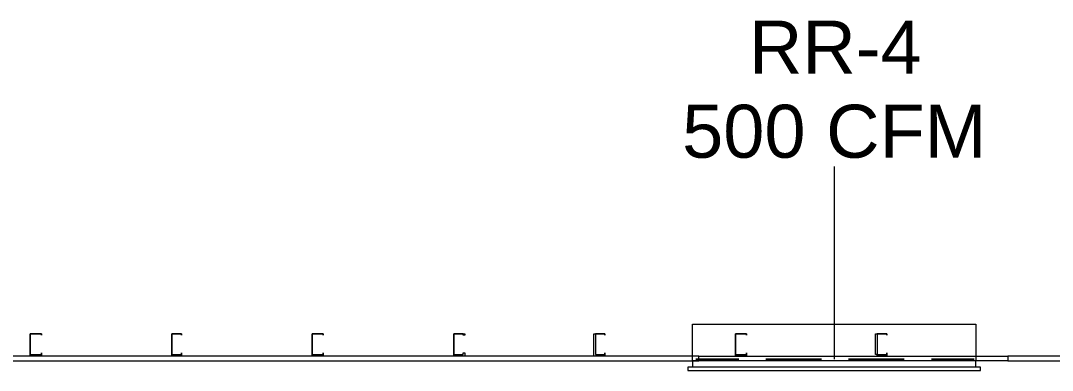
# Model space of a CAD drawing. Header units: metres. Extents: x 39 to 278, y -7 to 151.
# Drawn here: x 100.175 to 103.145, y 23.333 to 24.339 of the extents above; entities that cross this region are included whole.
import ezdxf

# ---------------------------------------------------------------- set-up
doc = ezdxf.new("R2010")
doc.units = ezdxf.units.M
doc.layers.add('HVAC - Ductos', color=5, linetype='Continuous', lineweight=50)
doc.layers.add('PDF_Geometry', color=7, linetype='Continuous', true_color=0xaaaaaa)
doc.layers.add('PDF_Text', color=7, linetype='Continuous')
doc.styles.add('PDF Helvetica', font='')
doc.styles.get('PDF Helvetica').set_extended_font_data('Helvetica')

msp = doc.modelspace()

# ---------------------------------------------------------------- linework, layer by layer
at = {"layer": 'HVAC - Ductos', "lineweight": 0}
for points in [[(102.5171, 23.3649), (102.5171, 23.9195)], [(102.9342, 23.3419), (102.9247, 23.3419), (102.9247, 23.3603), (102.1089, 23.3603), (102.1089, 23.4657), (102.9247, 23.4657), (102.9247, 23.3603), (102.1089, 23.3603), (102.1089, 23.3419), (102.0952, 23.3419), (102.0952, 23.3328), (102.9382, 23.3328), (102.9382, 23.3419), (102.0952, 23.3419)], [(102.1181, 23.3649), (102.1181, 23.3649)], [(102.92, 23.3649), (102.92, 23.3649)], [(102.1181, 23.3328), (102.9153, 23.3328)]]:
    msp.add_lwpolyline(points, dxfattribs=at)
for points in [[(102.1181, 23.3649), (102.2418, 23.3649)], [(102.32, 23.3649), (102.48, 23.3649)], [(102.5583, 23.3649), (102.7182, 23.3649)], [(102.7965, 23.3649), (102.92, 23.3649)]]:
    msp.add_lwpolyline(points, close=True, dxfattribs=at)
at = {"layer": 'PDF_Geometry', "lineweight": 0}
for points in [[(100.2022, 23.374), (100.2022, 23.3786), (100.2022, 23.4382), (100.2343, 23.4382), (100.2343, 23.4336), (100.2343, 23.4382), (100.2022, 23.4382), (100.2022, 23.3786), (100.2343, 23.3786), (100.2343, 23.3832), (100.2343, 23.374)], [(100.6102, 23.374), (100.6102, 23.3786), (100.6102, 23.4382), (100.6376, 23.4382), (100.6376, 23.4336), (100.6376, 23.4382), (100.6102, 23.4382), (100.6102, 23.3786), (100.6376, 23.3786), (100.6376, 23.3832), (100.6376, 23.374)], [(101.018, 23.374), (101.0135, 23.374), (101.0135, 23.3786), (101.0135, 23.4382), (101.018, 23.4382), (101.0455, 23.4382), (101.0455, 23.4336), (101.0455, 23.4382), (101.018, 23.4382), (101.0135, 23.4382), (101.0135, 23.3786), (101.018, 23.3786), (101.0455, 23.3786), (101.0455, 23.3832), (101.0455, 23.374)], [(101.4214, 23.374), (101.4214, 23.3786), (101.4214, 23.4382), (101.4535, 23.4382), (101.4535, 23.4336), (101.4489, 23.4336), (101.4489, 23.4382), (101.4214, 23.4382), (101.4214, 23.3786), (101.4489, 23.3786), (101.4489, 23.3832), (101.4535, 23.3832), (101.4535, 23.374)], [(101.8294, 23.374), (101.8248, 23.374), (101.8248, 23.3786), (101.8248, 23.4382), (101.8294, 23.4382), (101.8568, 23.4382), (101.8568, 23.4336), (101.8568, 23.4382), (101.8294, 23.4382), (101.8294, 23.3786), (101.8568, 23.3786), (101.8568, 23.3832), (101.8568, 23.374)], [(102.233, 23.374), (102.233, 23.3786), (102.233, 23.4382), (102.2647, 23.4382), (102.2647, 23.4336), (102.2647, 23.4382), (102.233, 23.4382), (102.233, 23.3786), (102.2647, 23.3786), (102.2647, 23.3832), (102.2647, 23.374)], [(102.6406, 23.374), (102.6406, 23.3786), (102.6359, 23.3786), (102.6359, 23.4382), (102.6406, 23.4382), (102.6683, 23.4382), (102.6683, 23.4336), (102.6683, 23.4382), (102.6406, 23.4382), (102.6406, 23.3786), (102.6683, 23.3786), (102.6683, 23.3832), (102.6683, 23.374)], [(102.1272, 23.374), (99.9364, 23.374), (99.9364, 23.3603), (102.1272, 23.3603)], [(105.1247, 23.374), (103.0165, 23.374), (103.0165, 23.3603), (105.1247, 23.3603)]]:
    msp.add_lwpolyline(points, close=True, dxfattribs=at)
for points in [[(100.2022, 23.4382), (100.2022, 23.4382)], [(100.2022, 23.4382), (100.2022, 23.4382)], [(100.2343, 23.4336), (100.2343, 23.4336)], [(100.6102, 23.4382), (100.6102, 23.4382)], [(100.6102, 23.4382), (100.6102, 23.4382)], [(100.6376, 23.4336), (100.6376, 23.4336)], [(101.0455, 23.4336), (101.0455, 23.4336)], [(101.4214, 23.4382), (101.4214, 23.4382)], [(101.4214, 23.4382), (101.4214, 23.4382)], [(101.8294, 23.4382), (101.8294, 23.4382)], [(101.8568, 23.4336), (101.8568, 23.4336)], [(102.233, 23.4382), (102.233, 23.4382)], [(102.233, 23.4382), (102.233, 23.4382)], [(102.2647, 23.4336), (102.2647, 23.4336)], [(102.6406, 23.4382), (102.6406, 23.4382)], [(102.6683, 23.4336), (102.6683, 23.4336)], [(99.9364, 23.3603), (102.1272, 23.3603), (102.1272, 23.374), (103.0165, 23.374), (103.0165, 23.3603), (105.1247, 23.3603), (106.0142, 23.3603)], [(100.2022, 23.3786), (100.2022, 23.3786)], [(100.2343, 23.3832), (100.2343, 23.3832)], [(100.6102, 23.3786), (100.6102, 23.3786)], [(100.6376, 23.3832), (100.6376, 23.3832)], [(101.0455, 23.3832), (101.0455, 23.3832)], [(101.4214, 23.3786), (101.4214, 23.3786)], [(101.8294, 23.3786), (101.8294, 23.3786)], [(101.8568, 23.3832), (101.8568, 23.3832)], [(102.233, 23.3786), (102.233, 23.3786)], [(102.2647, 23.3832), (102.2647, 23.3832)], [(102.6406, 23.3786), (102.6406, 23.3786)], [(102.6683, 23.3832), (102.6683, 23.3832)], [(103.0165, 23.3603), (102.1272, 23.3603)]]:
    msp.add_lwpolyline(points, dxfattribs=at)
at = {"layer": 'PDF_Geometry', "color": 254, "lineweight": 0, "true_color": 0xd2d2d2}
msp.add_lwpolyline([(100.6239, 23.374), (100.6239, 23.3786)], dxfattribs=at)

# ---------------------------------------------------------------- texts
at = {"layer": 'PDF_Text', "lineweight": 0, "char_height": 0.15247, "attachment_point": 4, "style": 'PDF Helvetica'}
for s, insert in [('RR-4', (102.2714, 24.2624)), ('500 CFM', (102.0789, 24.0195))]:
    msp.add_mtext(s, dxfattribs=dict(at, insert=insert))

doc.saveas('drawing.dxf')
